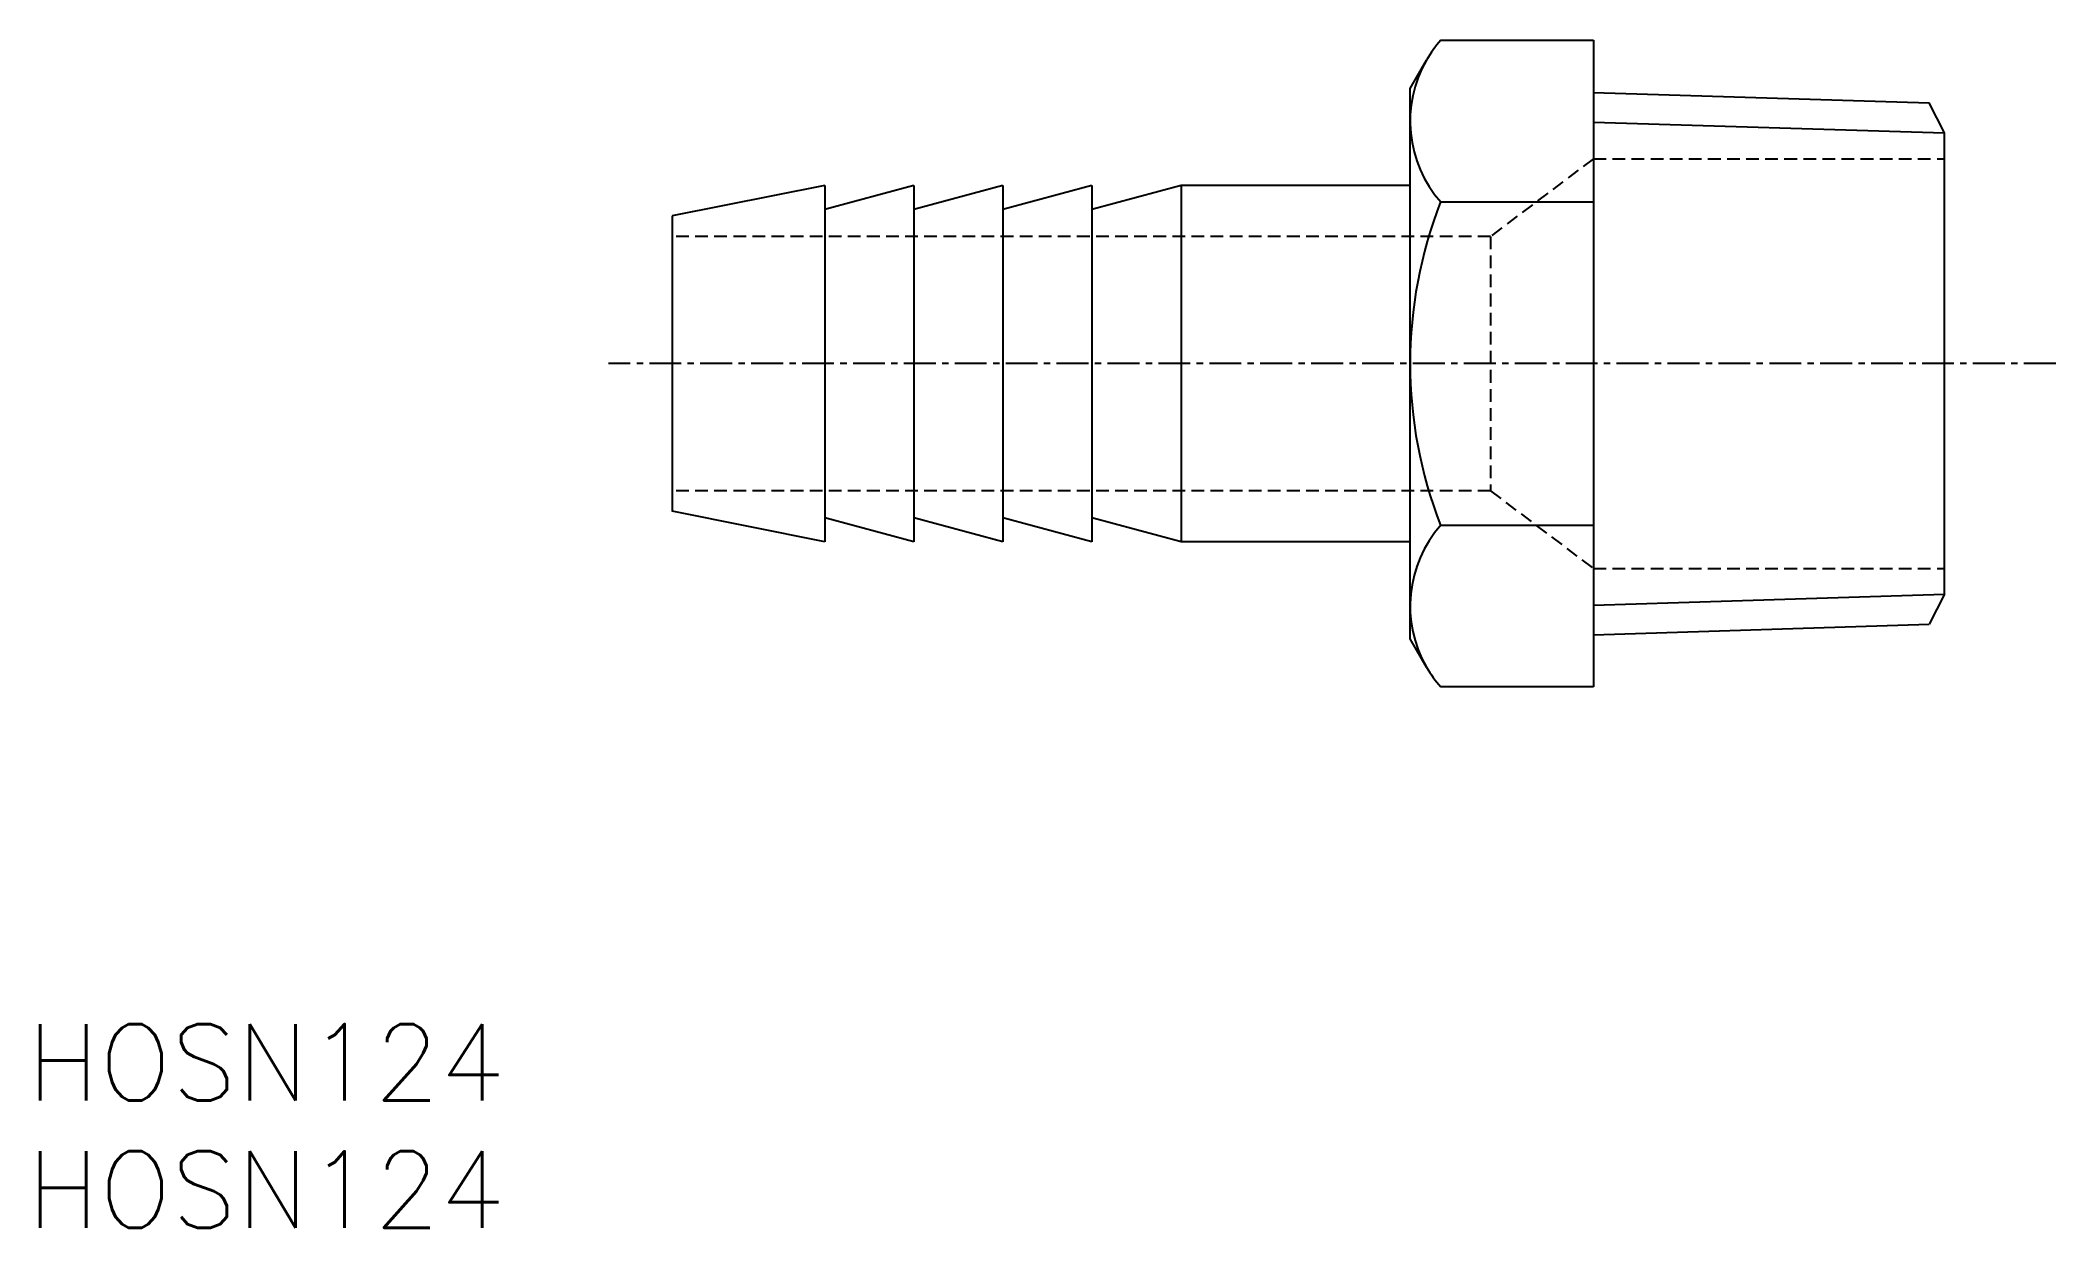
# Model space of a CAD drawing. Extents: x 0.5 to 79.7, y 0 to 46.6.
import ezdxf

# ---------------------------------------------------------------- set-up
doc = ezdxf.new("R2010")
doc.units = 0
doc.linetypes.add('CENTER', pattern=[2, 1.25, -0.25, 0.25, -0.25])
doc.linetypes.add('DASHED', pattern=[0.75, 0.5, -0.25])
doc.layers.get('0').update_dxf_attribs({"linetype": 'CONTINUOUS'})
doc.layers.add('CENTER', color=1, linetype='CENTER')
doc.styles.get("Standard").update_dxf_attribs({"font": 'txt.shx'})

# ---------------------------------------------------------------- blocks, each defined once
blk = doc.blocks.new('*U4')
at = {"color": 7, "linetype": 'CONTINUOUS'}
blk.add_text('HOSN124', height=3, dxfattribs=at).set_placement((0, 0))
blk = doc.blocks.new('*U5')
at = {"color": 7, "linetype": 'CONTINUOUS'}
blk.add_text('HOSN124', height=3, dxfattribs=at).set_placement((0, 5))

msp = doc.modelspace()

# ---------------------------------------------------------------- linework, layer by layer
for p, q in [((55.533, 46.647), (61.533, 46.647)), ((61.533, 46.647), (61.533, 21.244)), ((54.333, 44.759), (54.976, 45.873)), ((54.333, 23.133), (54.333, 44.759)), ((55.533, 40.297), (61.533, 40.297)), ((55.533, 27.595), (61.533, 27.595)), ((54.976, 22.019), (54.333, 23.133)), ((61.533, 21.244), (55.533, 21.244))]:
    msp.add_line(p, q)
at = {"color": 7, "linetype": 'CONTINUOUS'}
for p, q in [((61.533, 44.599), (74.718, 44.187)), ((75.333, 43.006), (74.718, 44.187)), ((75.333, 24.885), (75.333, 43.006)), ((31.333, 40.946), (25.333, 39.746)), ((31.333, 40.946), (31.333, 26.946)), ((34.833, 40.946), (31.333, 40.005)), ((34.833, 40.946), (34.833, 26.946)), ((38.333, 40.946), (34.833, 40.005)), ((38.333, 40.946), (38.333, 26.946)), ((41.833, 40.946), (38.333, 40.005)), ((45.333, 40.946), (41.833, 40.005)), ((41.833, 40.946), (41.833, 26.946)), ((54.333, 40.946), (45.333, 40.946)), ((45.333, 40.946), (45.333, 26.946)), ((25.333, 39.746), (25.333, 28.146)), ((31.333, 26.946), (25.333, 28.146)), ((34.833, 26.946), (31.333, 27.887)), ((38.333, 26.946), (34.833, 27.887)), ((41.833, 26.946), (38.333, 27.887)), ((45.333, 26.946), (41.833, 27.887)), ((54.333, 26.946), (45.333, 26.946)), ((75.333, 24.885), (74.718, 23.704)), ((61.533, 23.292), (74.718, 23.704))]:
    msp.add_line(p, q, dxfattribs=at)
at = {"color": 3, "linetype": 'CONTINUOUS'}
for p, q in [((61.533, 43.437), (75.333, 43.006)), ((61.533, 24.454), (75.333, 24.885))]:
    msp.add_line(p, q, dxfattribs=at)
at = {"color": 3, "linetype": 'DASHED'}
for p, q in [((61.533, 41.996), (57.493, 38.946)), ((61.533, 41.996), (75.333, 41.996)), ((57.493, 38.946), (25.333, 38.946)), ((57.493, 38.946), (57.493, 28.946)), ((57.493, 28.946), (25.333, 28.946)), ((57.493, 28.946), (61.533, 25.896)), ((61.533, 25.896), (75.333, 25.896))]:
    msp.add_line(p, q, dxfattribs=at)
for centre, radius, start, end in [((59.134, 43.472), 4.801, 138.59664, 150), ((59.134, 43.472), 4.801, 150, 221.40336), ((71.738, 33.946), 17.406, 158.60011, 201.39989), ((59.134, 24.419), 4.801, 138.59664, 210), ((59.134, 24.419), 4.801, 210, 221.40336)]:
    msp.add_arc(centre, radius, start, end)
at = {"layer": 'CENTER', "color": 1}
msp.add_line((79.695, 33.946), (22.833, 33.946), dxfattribs=at)

# ---------------------------------------------------------------- block references
at = {"color": 7, "linetype": 'CONTINUOUS'}
for name in ['*U5', '*U4']:
    msp.add_blockref(name, (0, 0), dxfattribs=at)

doc.saveas('drawing.dxf')
